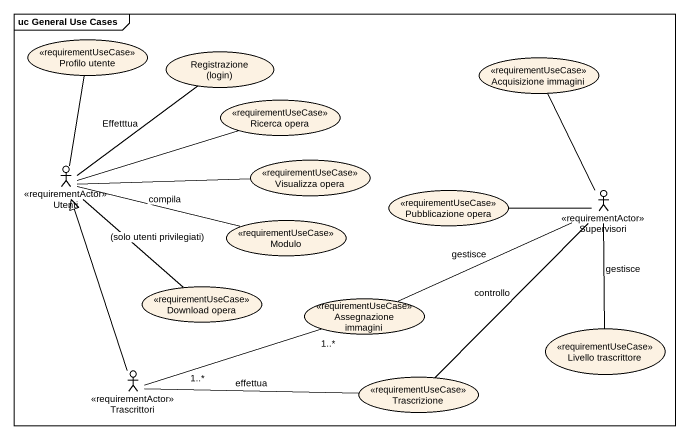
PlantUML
@startuml
mainframe uc General Use Cases
usecase "Profilo utente" as Profilo_utente <<requirementUseCase>>
usecase "Registrazione (login)" as Registrazione_login
usecase "Acquisizione immagini" as Acquisizione_immagini <<requirementUseCase>>
usecase "Ricerca opera" as Ricerca_opera <<requirementUseCase>>
usecase "Visualizza opera" as Visualizza_opera <<requirementUseCase>>
actor Utenti <<requirementActor>>
usecase "Pubblicazione opera" as Pubblicazione_opera <<requirementUseCase>>
actor Supervisori <<requirementActor>>
usecase Modulo <<requirementUseCase>>
usecase "Download opera" as Download_opera <<requirementUseCase>>
usecase "Assegnazione immagini" as Assegnazione_immagini <<requirementUseCase>>
usecase "Livello trascrittore" as Livello_trascrittore <<requirementUseCase>>
actor Trascrittori <<requirementActor>>
usecase Trascrizione <<requirementUseCase>>
Profilo_utente -- Utenti
Acquisizione_immagini -- Supervisori
Ricerca_opera -left- Utenti
Visualizza_opera -left- Utenti
Utenti -up- Registrazione_login : Effetttua
Utenti -- Download_opera : (solo utenti privilegiati)
Pubblicazione_opera -right- Supervisori
Supervisori -- Trascrizione : controllo
Modulo -left- Utenti : compila
Assegnazione_immagini -right- Supervisori : gestisce
Assegnazione_immagini "1..*" -left- "1..*" Trascrittori
Livello_trascrittore -up- Supervisori : gestisce
Trascrittori -up-|> Utenti
Trascrizione -left- Trascrittori : effettua
@enduml
